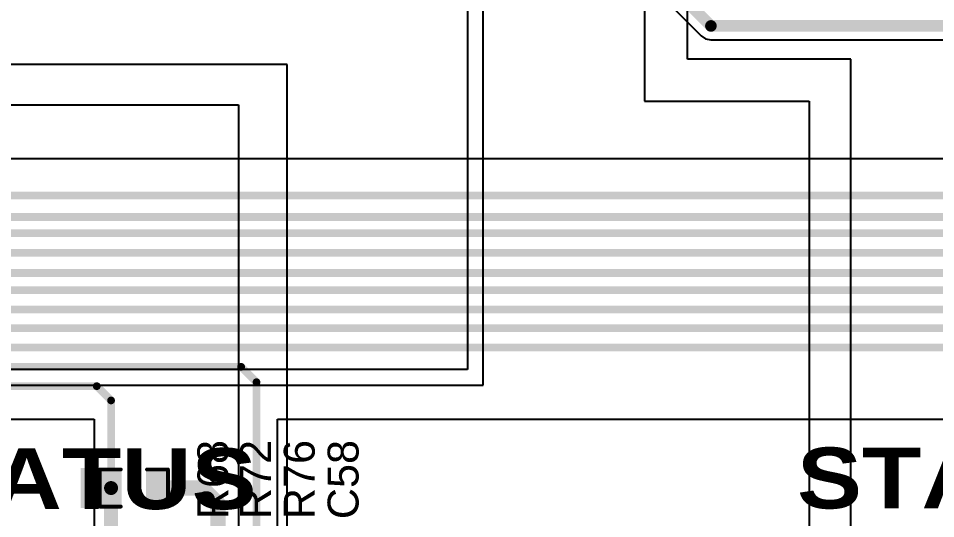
# Model space of a CAD drawing. Header units: inches. Extents: x -5 to 5328, y -4 to 5281.
# Drawn here: x 53.26 to 83.39, y 25.32 to 41.77 of the extents above; entities that cross this region are included whole.
import ezdxf

# ---------------------------------------------------------------- set-up
doc = ezdxf.new("R2010")
doc.units = ezdxf.units.IN
for name, color, linetype in [('Bottom Layer', 5, 'Continuous'), ('Layer 2', 76, 'Continuous'), ('Top Layer', 1, 'Continuous'), ('Top Overlay', 2, 'Continuous'), ('Top Paste', 8, 'Continuous'), ('Top Solder', 216, 'Continuous')]:
    doc.layers.add(name, color=color, linetype=linetype)
doc.styles.add('Arial', font='', dxfattribs={"height": 0.2})
doc.styles.add('Arial Black_Bold', font='', dxfattribs={"height": 0.2})
doc.styles.get('Arial').set_extended_font_data('Arial')
doc.styles.get('Arial Black_Bold').set_extended_font_data('Arial Black', bold=True)

# ---------------------------------------------------------------- blocks, each defined once
blk = doc.blocks.new('LED_0603_106')
at = {"layer": 'Top Layer'}
for points in [[(-1, 0.5), (-0.5, 0.5), (-0.5, -0.5), (-1, -0.5)], [(0.5, 0.5), (1, 0.5), (1, -0.5), (0.5, -0.5)]]:
    blk.add_hatch(color=1, dxfattribs=at).paths.add_polyline_path(points)
at = {"layer": 'Top Overlay'}
blk.add_hatch(color=2, dxfattribs=at).paths.add_polyline_path([(1.118, -0.66), (1.753, -0.66), (1.753, 0.66), (1.118, 0.66)])
at = {"layer": 'Top Paste'}
for points in [[(-1, 0.5), (-0.5, 0.5), (-0.5, -0.5), (-1, -0.5)], [(0.5, 0.5), (1, 0.5), (1, -0.5), (0.5, -0.5)]]:
    blk.add_hatch(color=8, dxfattribs=at).paths.add_polyline_path(points)
at = {"layer": 'Top Solder'}
for points in [[(-1.102, 0.602), (-0.398, 0.602), (-0.398, -0.602), (-1.102, -0.602)], [(0.398, 0.602), (1.102, 0.602), (1.102, -0.602), (0.398, -0.602)]]:
    blk.add_hatch(color=216, dxfattribs=at).paths.add_polyline_path(points)
at = {"layer": 'Top Overlay'}
for points in [[(-1.118, 0.61, 0.127, 0.127, 0), (-1.118, -0.61, 0.127, 0.127, 0)], [(-0.432, 0.61, 0.127, 0.127, 0), (-1.118, 0.61, 0.127, 0.127, 0)], [(1.118, 0.61, 0.127, 0.127, 0), (0.432, 0.61, 0.127, 0.127, 0)], [(1.118, 0.61, 0.127, 0.127, 0), (1.118, -0.61, 0.127, 0.127, 0)], [(-0.432, -0.61, 0.127, 0.127, 0), (-1.118, -0.61, 0.127, 0.127, 0)], [(1.118, -0.61, 0.127, 0.127, 0), (0.432, -0.61, 0.127, 0.127, 0)]]:
    blk.add_lwpolyline(points, format="xyseb", dxfattribs=at)
for points in [[(-1.149, 0.61, 0.0635, 0.0635, 1), (-1.086, 0.61, 0.0635, 0.0635, 1)], [(-1.149, 0.61, 0.0635, 0.0635, 1), (-1.086, 0.61, 0.0635, 0.0635, 1)], [(-0.464, 0.61, 0.0635, 0.0635, 1), (-0.4, 0.61, 0.0635, 0.0635, 1)], [(0.4, 0.61, 0.0635, 0.0635, 1), (0.464, 0.61, 0.0635, 0.0635, 1)], [(1.086, 0.61, 0.0635, 0.0635, 1), (1.149, 0.61, 0.0635, 0.0635, 1)], [(1.086, 0.61, 0.0635, 0.0635, 1), (1.149, 0.61, 0.0635, 0.0635, 1)], [(-1.149, -0.61, 0.0635, 0.0635, 1), (-1.086, -0.61, 0.0635, 0.0635, 1)], [(-1.149, -0.61, 0.0635, 0.0635, 1), (-1.086, -0.61, 0.0635, 0.0635, 1)], [(-0.464, -0.61, 0.0635, 0.0635, 1), (-0.4, -0.61, 0.0635, 0.0635, 1)], [(0.4, -0.61, 0.0635, 0.0635, 1), (0.464, -0.61, 0.0635, 0.0635, 1)], [(1.086, -0.61, 0.0635, 0.0635, 1), (1.149, -0.61, 0.0635, 0.0635, 1)], [(1.086, -0.61, 0.0635, 0.0635, 1), (1.149, -0.61, 0.0635, 0.0635, 1)]]:
    blk.add_lwpolyline(points, format="xyseb", close=True, dxfattribs=at)

msp = doc.modelspace()

# ---------------------------------------------------------------- linework, layer by layer
at = {"layer": 'Bottom Layer'}
for p, q in [((68.525, 29.709), (68.525, 75.541)), ((68.007, 75.023), (68.007, 30.227)), ((68.007, 30.227), (47.012, 30.227)), ((47.012, 29.709), (68.525, 29.709))]:
    msp.add_line(p, q, dxfattribs=at)
at = {"layer": 'Layer 2'}
for p, q in [((75.242, 40.427), (75.242, 105.131)), ((73.82, 64.848), (73.82, 39.042)), ((80.602, 40.427), (75.242, 40.427)), ((80.602, 24.844), (80.602, 40.427)), ((62.085, 40.25), (46.261, 40.25)), ((62.085, 23.24), (62.085, 40.25)), ((44.737, 38.929), (60.485, 38.929)), ((60.485, 38.929), (60.485, 8.804)), ((73.82, 39.042), (79.237, 39.042)), ((79.237, 39.042), (79.237, 24.671))]:
    msp.add_line(p, q, dxfattribs=at)
at = {"layer": 'Top Layer'}
for p, q in [((74.769, 42.113), (75.687, 41.196)), ((75.687, 41.196), (75.687, 41.196)), ((75.687, 41.196), (75.834, 41.098)), ((75.834, 41.098), (76.007, 41.063)), ((76.007, 41.063), (76.007, 41.063)), ((76.007, 41.063), (121.018, 41.063)), ((137.414, 37.151), (4.361, 37.151)), ((137.414, 37.151), (25.883, 37.151)), ((4.361, 28.592), (55.744, 28.592)), ((4.361, 28.592), (55.744, 28.592)), ((55.744, 28.592), (55.744, 22.099)), ((55.744, 28.592), (55.744, 23.692)), ((61.774, 22.099), (61.774, 28.592)), ((61.774, 28.592), (86.285, 28.592)), ((61.774, 24.828), (61.774, 28.592)), ((61.774, 28.592), (86.285, 28.592))]:
    msp.add_line(p, q, dxfattribs=at)
for points in [[(75.09, 42.434, 0.381, 0.381, 0), (76.007, 41.517, 0.381, 0.381, 0)], [(76.007, 41.517, 0.381, 0.381, 0), (121.018, 41.517, 0.381, 0.381, 0)], [(26.601, 35.944, 0.254, 0.254, 0), (129.139, 35.944, 0.254, 0.254, 0)], [(25.935, 35.238, 0.254, 0.254, 0), (126.63, 35.238, 0.254, 0.254, 0)], [(25.198, 34.707, 0.254, 0.254, 0), (125.402, 34.707, 0.254, 0.254, 0)], [(26.601, 34.057, 0.254, 0.254, 0), (123.783, 34.057, 0.254, 0.254, 0)], [(24.99, 33.398, 0.254, 0.254, 0), (122.597, 33.398, 0.254, 0.254, 0)], [(24.641, 32.834, 0.254, 0.254, 0), (118.621, 32.834, 0.254, 0.254, 0)], [(25.054, 32.199, 0.254, 0.254, 0), (116.561, 32.199, 0.254, 0.254, 0)], [(14.027, 31.583, 0.254, 0.254, 0), (91.218, 31.583, 0.254, 0.254, 0)], [(38.311, 30.948, 0.254, 0.254, 0), (86.401, 30.948, 0.254, 0.254, 0)], [(14.393, 30.313, 0.254, 0.254, 0), (60.576, 30.313, 0.254, 0.254, 0)], [(60.576, 30.313, 0.254, 0.254, 0), (61.081, 29.808, 0.254, 0.254, 0)], [(61.081, 24.345, 0.254, 0.254, 0), (61.081, 29.808, 0.254, 0.254, 0)], [(37.523, 29.678, 0.254, 0.254, 0), (55.835, 29.678, 0.254, 0.254, 0)], [(55.835, 29.678, 0.254, 0.254, 0), (56.304, 29.209, 0.254, 0.254, 0)], [(56.304, 26.33, 0.254, 0.254, 0), (56.304, 29.209, 0.254, 0.254, 0)], [(56.304, 24.446, 0.457, 0.457, 0), (56.304, 26.33, 0.457, 0.457, 0)], [(57.804, 26.33, 0.508, 0.508, 0), (59.305, 26.33, 0.508, 0.508, 0)], [(59.305, 26.33, 0.508, 0.508, 0), (59.818, 25.817, 0.508, 0.508, 0)], [(59.818, 24.384, 0.508, 0.508, 0), (59.818, 25.817, 0.508, 0.508, 0)]]:
    msp.add_lwpolyline(points, format="xyseb", dxfattribs=at)
for points in [[(75.912, 41.517, 0.191, 0.191, 1), (76.102, 41.517, 0.191, 0.191, 1)], [(75.912, 41.517, 0.191, 0.191, 1), (76.102, 41.517, 0.191, 0.191, 1)], [(60.512, 30.313, 0.127, 0.127, 1), (60.639, 30.313, 0.127, 0.127, 1)], [(60.512, 30.313, 0.127, 0.127, 1), (60.639, 30.313, 0.127, 0.127, 1)], [(61.018, 29.808, 0.127, 0.127, 1), (61.145, 29.808, 0.127, 0.127, 1)], [(61.018, 29.808, 0.127, 0.127, 1), (61.145, 29.808, 0.127, 0.127, 1)], [(55.771, 29.678, 0.127, 0.127, 1), (55.898, 29.678, 0.127, 0.127, 1)], [(55.771, 29.678, 0.127, 0.127, 1), (55.898, 29.678, 0.127, 0.127, 1)], [(56.241, 29.209, 0.127, 0.127, 1), (56.368, 29.209, 0.127, 0.127, 1)], [(56.241, 29.209, 0.127, 0.127, 1), (56.368, 29.209, 0.127, 0.127, 1)], [(56.19, 26.33, 0.229, 0.229, 1), (56.419, 26.33, 0.229, 0.229, 1)], [(57.677, 26.33, 0.254, 0.254, 1), (57.931, 26.33, 0.254, 0.254, 1)], [(59.178, 26.33, 0.254, 0.254, 1), (59.432, 26.33, 0.254, 0.254, 1)], [(59.178, 26.33, 0.254, 0.254, 1), (59.432, 26.33, 0.254, 0.254, 1)], [(56.241, 26.33, 0.127, 0.127, 1), (56.368, 26.33, 0.127, 0.127, 1)], [(59.691, 25.817, 0.254, 0.254, 1), (59.945, 25.817, 0.254, 0.254, 1)], [(59.691, 25.817, 0.254, 0.254, 1), (59.945, 25.817, 0.254, 0.254, 1)]]:
    msp.add_lwpolyline(points, format="xyseb", close=True, dxfattribs=at)

# ---------------------------------------------------------------- block references
at = {"rotation": 180}
msp.add_blockref('LED_0603_106', (57.054, 26.33), dxfattribs=at)

# ---------------------------------------------------------------- texts
at = {"layer": 'Top Overlay'}
for s, height, rotation, style, p in [('R68', 1.016, 90, 'Arial', (60.155, 25.306)), ('R72', 1.016, 90, 'Arial', (61.556, 25.306)), ('R76', 1.016, 90, 'Arial', (62.993, 25.306)), ('C58', 1.016, 90, 'Arial', (64.433, 25.306)), ('STATUS', 2, 360, 'Arial Black_Bold', (48.293, 25.638)), ('STATUS', 2, 360, 'Arial Black_Bold', (78.835, 25.66))]:
    msp.add_text(s, height=height, rotation=rotation, dxfattribs=dict(at, style=style)).set_placement(p)

doc.saveas('drawing.dxf')
